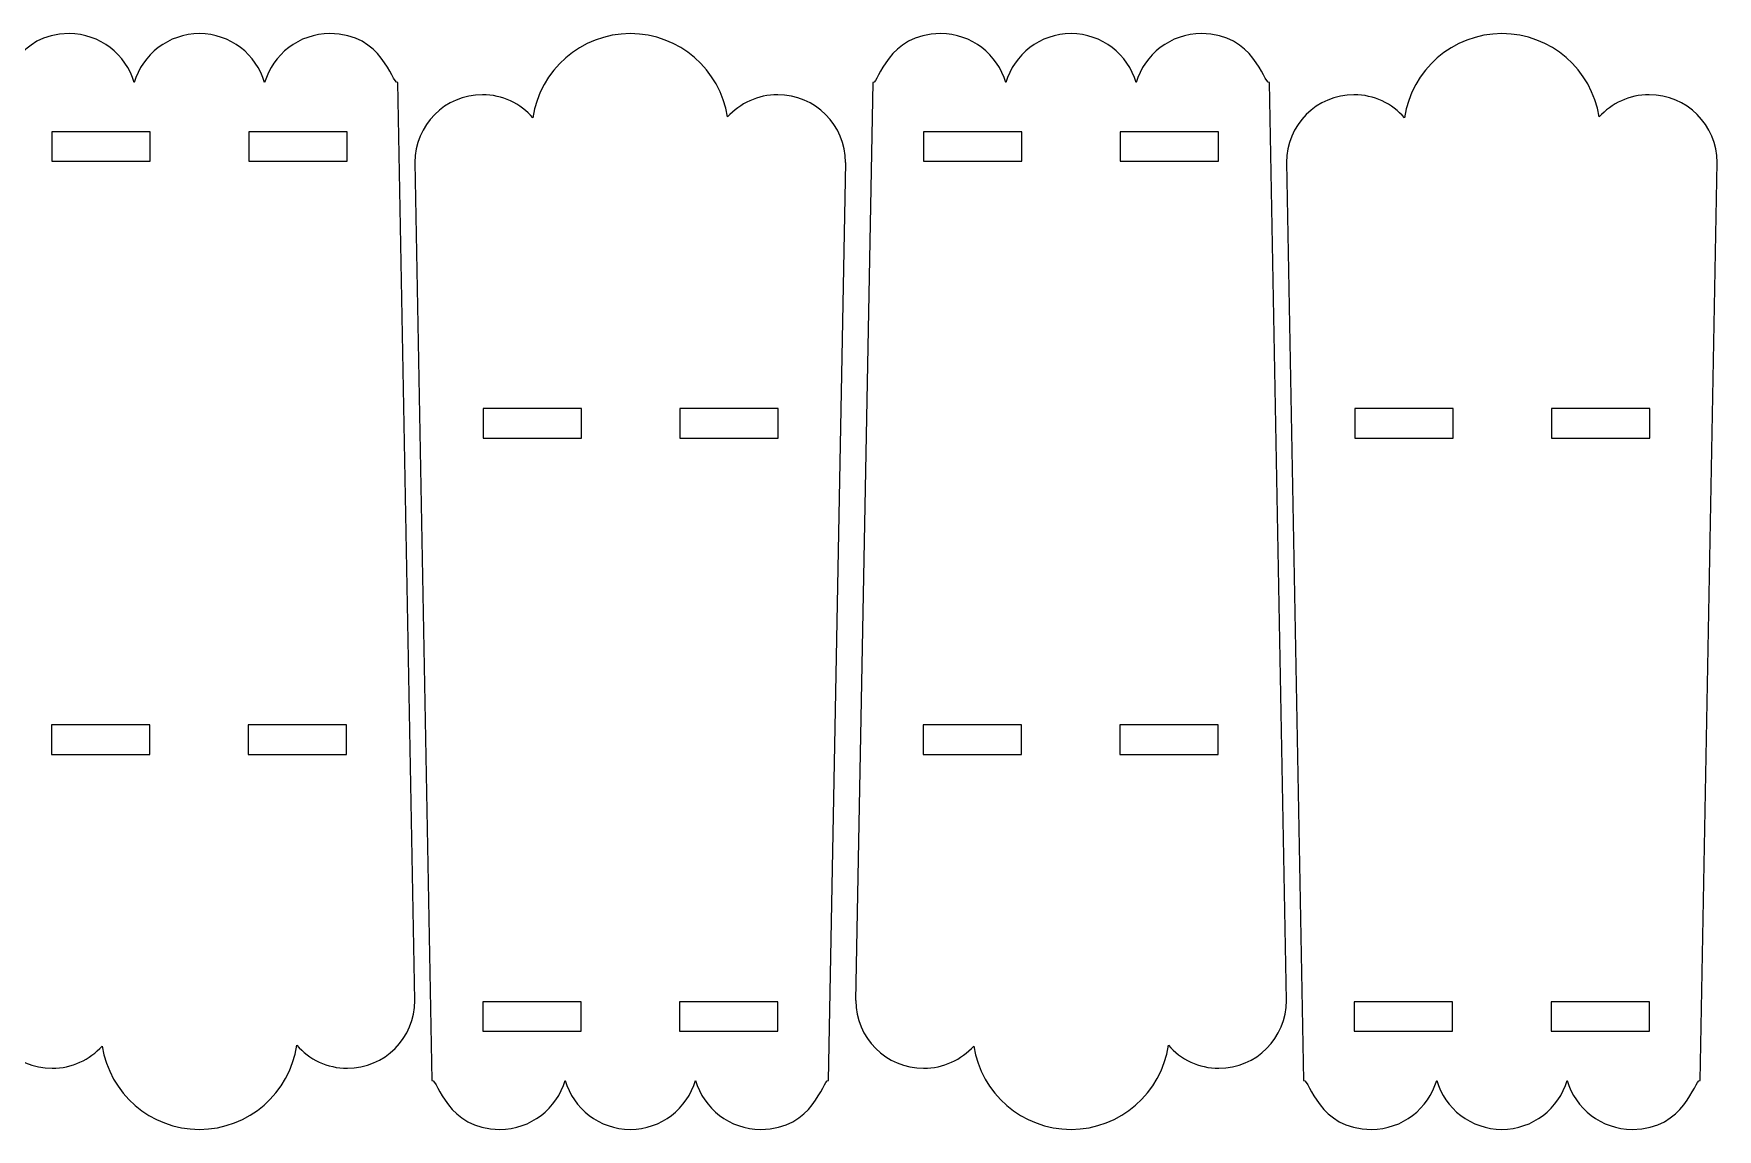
# Model space of a CAD drawing. Header units: centimetres. Extents: x -25.5 to 25.8, y -16.3 to 16.
# Drawn here: x -9.83 to 7.28, y 4.84 to 15.98 of the extents above; entities that cross this region are included whole.
import ezdxf

# ---------------------------------------------------------------- set-up
doc = ezdxf.new("R2010")
doc.units = ezdxf.units.CM
doc.header["$MEASUREMENT"] = 0
doc.layers.add('layer 1', color=7, linetype='Continuous')

msp = doc.modelspace()

# ---------------------------------------------------------------- linework, layer by layer
at = {"layer": 'layer 1', "color": 1, "lineweight": 20}
for points, knots in [([(-10.1623, 15.4825), (-10.09983, 15.4825), (-10.01385, 15.98018), (-9.47361, 15.98018), (-9.47361, 15.98018), (-9.15936, 15.98018), (-8.89423, 15.76996), (-8.81111, 15.4825), (-8.81111, 15.4825), (-8.81111, 15.4825), (-8.81107, 15.4825), (-8.81107, 15.4825), (-8.81107, 15.4825), (-8.72795, 15.76996), (-8.46283, 15.98017), (-8.14859, 15.98017), (-8.14859, 15.98017), (-7.83434, 15.98017), (-7.56922, 15.76996), (-7.48609, 15.4825), (-7.48609, 15.4825), (-7.48609, 15.4825), (-7.48589, 15.4825), (-7.48589, 15.4825), (-7.48589, 15.4825), (-7.40276, 15.76996), (-7.13765, 15.98017), (-6.82341, 15.98017), (-6.82341, 15.98017), (-6.28107, 15.98017), (-6.20034, 15.4825), (-6.13281, 15.4825), (-6.13281, 15.4825), (-6.13281, 15.4825), (-5.95904, 6.15258), (-5.95904, 6.15258), (-5.95904, 6.15258), (-5.95904, 6.15258), (-5.95947, 6.15258), (-5.95947, 6.15258), (-5.95947, 6.15258), (-5.95947, 5.77173), (-6.2663, 5.463), (-6.64483, 5.463), (-6.64483, 5.463), (-6.84967, 5.463), (-7.03347, 5.55345), (-7.15906, 5.69678), (-7.15906, 5.69678), (-7.22947, 5.2134), (-7.64561, 4.84215), (-8.14851, 4.84215), (-8.14851, 4.84215), (-8.64837, 4.84215), (-9.06255, 5.20891), (-9.13668, 5.688), (-9.13668, 5.688), (-9.26279, 5.54975), (-9.44439, 5.463), (-9.64627, 5.463), (-9.64627, 5.463), (-10.02711, 5.463), (-10.33584, 5.77173), (-10.33584, 6.15258), (-10.33584, 6.15258), (-10.33584, 6.15258), (-10.33798, 6.15258), (-10.33798, 6.15258), (-10.33798, 6.15258), (-10.33798, 6.15258), (-10.1623, 15.4825), (-10.1623, 15.4825)], [0, 0, 0, 0, 0.05263158, 0.05263158, 0.05263158, 0.05263158, 0.10526316, 0.10526316, 0.10526316, 0.10526316, 0.15789474, 0.15789474, 0.15789474, 0.15789474, 0.21052632, 0.21052632, 0.21052632, 0.21052632, 0.26315789, 0.26315789, 0.26315789, 0.26315789, 0.31578947, 0.31578947, 0.31578947, 0.31578947, 0.36842105, 0.36842105, 0.36842105, 0.36842105, 0.42105263, 0.42105263, 0.42105263, 0.42105263, 0.47368421, 0.47368421, 0.47368421, 0.47368421, 0.52631579, 0.52631579, 0.52631579, 0.52631579, 0.57894737, 0.57894737, 0.57894737, 0.57894737, 0.63157895, 0.63157895, 0.63157895, 0.63157895, 0.68421053, 0.68421053, 0.68421053, 0.68421053, 0.73684211, 0.73684211, 0.73684211, 0.73684211, 0.78947368, 0.78947368, 0.78947368, 0.78947368, 0.84210526, 0.84210526, 0.84210526, 0.84210526, 0.89473684, 0.89473684, 0.89473684, 0.89473684, 1, 1, 1, 1]), ([(-1.75578, 5.33983), (-1.81825, 5.33983), (-1.90423, 4.84215), (-2.44447, 4.84215), (-2.44447, 4.84215), (-2.75872, 4.84215), (-3.02385, 5.05237), (-3.10697, 5.33983), (-3.10697, 5.33983), (-3.10697, 5.33983), (-3.10701, 5.33983), (-3.10701, 5.33983), (-3.10701, 5.33983), (-3.19013, 5.05237), (-3.45525, 4.84216), (-3.76949, 4.84216), (-3.76949, 4.84216), (-4.08374, 4.84216), (-4.34886, 5.05237), (-4.43199, 5.33983), (-4.43199, 5.33983), (-4.43199, 5.33983), (-4.43219, 5.33983), (-4.43219, 5.33983), (-4.43219, 5.33983), (-4.51532, 5.05237), (-4.78043, 4.84216), (-5.09467, 4.84216), (-5.09467, 4.84216), (-5.63701, 4.84216), (-5.71774, 5.33983), (-5.78527, 5.33983), (-5.78527, 5.33983), (-5.78527, 5.33983), (-5.95904, 14.66975), (-5.95904, 14.66975), (-5.95904, 14.66975), (-5.95904, 14.66975), (-5.95861, 14.66975), (-5.95861, 14.66975), (-5.95861, 14.66975), (-5.95861, 15.0506), (-5.65178, 15.35933), (-5.27325, 15.35933), (-5.27325, 15.35933), (-5.06841, 15.35933), (-4.88461, 15.26888), (-4.75902, 15.12555), (-4.75902, 15.12555), (-4.68861, 15.60893), (-4.27247, 15.98018), (-3.76957, 15.98018), (-3.76957, 15.98018), (-3.26971, 15.98018), (-2.85553, 15.61342), (-2.7814, 15.13433), (-2.7814, 15.13433), (-2.65529, 15.27258), (-2.47369, 15.35933), (-2.27181, 15.35933), (-2.27181, 15.35933), (-1.89097, 15.35933), (-1.58224, 15.0506), (-1.58224, 14.66975), (-1.58224, 14.66975), (-1.58224, 14.66975), (-1.5801, 14.66975), (-1.5801, 14.66975), (-1.5801, 14.66975), (-1.5801, 14.66975), (-1.75578, 5.33983), (-1.75578, 5.33983)], [0, 0, 0, 0, 0.05263158, 0.05263158, 0.05263158, 0.05263158, 0.10526316, 0.10526316, 0.10526316, 0.10526316, 0.15789474, 0.15789474, 0.15789474, 0.15789474, 0.21052632, 0.21052632, 0.21052632, 0.21052632, 0.26315789, 0.26315789, 0.26315789, 0.26315789, 0.31578947, 0.31578947, 0.31578947, 0.31578947, 0.36842105, 0.36842105, 0.36842105, 0.36842105, 0.42105263, 0.42105263, 0.42105263, 0.42105263, 0.47368421, 0.47368421, 0.47368421, 0.47368421, 0.52631579, 0.52631579, 0.52631579, 0.52631579, 0.57894737, 0.57894737, 0.57894737, 0.57894737, 0.63157895, 0.63157895, 0.63157895, 0.63157895, 0.68421053, 0.68421053, 0.68421053, 0.68421053, 0.73684211, 0.73684211, 0.73684211, 0.73684211, 0.78947368, 0.78947368, 0.78947368, 0.78947368, 0.84210526, 0.84210526, 0.84210526, 0.84210526, 0.89473684, 0.89473684, 0.89473684, 0.89473684, 1, 1, 1, 1]), ([(-1.30442, 15.4825), (-1.24195, 15.4825), (-1.15597, 15.98018), (-0.61573, 15.98018), (-0.61573, 15.98018), (-0.30148, 15.98018), (-0.03635, 15.76996), (0.04677, 15.4825), (0.04677, 15.4825), (0.04677, 15.4825), (0.04681, 15.4825), (0.04681, 15.4825), (0.04681, 15.4825), (0.12993, 15.76996), (0.39505, 15.98017), (0.70929, 15.98017), (0.70929, 15.98017), (1.02354, 15.98017), (1.28866, 15.76996), (1.37179, 15.4825), (1.37179, 15.4825), (1.37179, 15.4825), (1.37199, 15.4825), (1.37199, 15.4825), (1.37199, 15.4825), (1.45512, 15.76996), (1.72023, 15.98017), (2.03447, 15.98017), (2.03447, 15.98017), (2.57681, 15.98017), (2.65754, 15.4825), (2.72507, 15.4825), (2.72507, 15.4825), (2.72507, 15.4825), (2.89884, 6.15258), (2.89884, 6.15258), (2.89884, 6.15258), (2.89884, 6.15258), (2.89841, 6.15258), (2.89841, 6.15258), (2.89841, 6.15258), (2.89841, 5.77173), (2.59158, 5.463), (2.21305, 5.463), (2.21305, 5.463), (2.00821, 5.463), (1.82441, 5.55345), (1.69882, 5.69678), (1.69882, 5.69678), (1.62841, 5.2134), (1.21227, 4.84215), (0.70937, 4.84215), (0.70937, 4.84215), (0.20951, 4.84215), (-0.20467, 5.20891), (-0.2788, 5.688), (-0.2788, 5.688), (-0.40491, 5.54975), (-0.58651, 5.463), (-0.78839, 5.463), (-0.78839, 5.463), (-1.16923, 5.463), (-1.47796, 5.77173), (-1.47796, 6.15258), (-1.47796, 6.15258), (-1.47796, 6.15258), (-1.4801, 6.15258), (-1.4801, 6.15258), (-1.4801, 6.15258), (-1.4801, 6.15258), (-1.30442, 15.4825), (-1.30442, 15.4825)], [0, 0, 0, 0, 0.05263158, 0.05263158, 0.05263158, 0.05263158, 0.10526316, 0.10526316, 0.10526316, 0.10526316, 0.15789474, 0.15789474, 0.15789474, 0.15789474, 0.21052632, 0.21052632, 0.21052632, 0.21052632, 0.26315789, 0.26315789, 0.26315789, 0.26315789, 0.31578947, 0.31578947, 0.31578947, 0.31578947, 0.36842105, 0.36842105, 0.36842105, 0.36842105, 0.42105263, 0.42105263, 0.42105263, 0.42105263, 0.47368421, 0.47368421, 0.47368421, 0.47368421, 0.52631579, 0.52631579, 0.52631579, 0.52631579, 0.57894737, 0.57894737, 0.57894737, 0.57894737, 0.63157895, 0.63157895, 0.63157895, 0.63157895, 0.68421053, 0.68421053, 0.68421053, 0.68421053, 0.73684211, 0.73684211, 0.73684211, 0.73684211, 0.78947368, 0.78947368, 0.78947368, 0.78947368, 0.84210526, 0.84210526, 0.84210526, 0.84210526, 0.89473684, 0.89473684, 0.89473684, 0.89473684, 1, 1, 1, 1]), ([(7.1021, 5.33983), (7.03963, 5.33983), (6.95365, 4.84215), (6.41341, 4.84215), (6.41341, 4.84215), (6.09916, 4.84215), (5.83403, 5.05237), (5.75091, 5.33983), (5.75091, 5.33983), (5.75091, 5.33983), (5.75087, 5.33983), (5.75087, 5.33983), (5.75087, 5.33983), (5.66775, 5.05237), (5.40263, 4.84216), (5.08839, 4.84216), (5.08839, 4.84216), (4.77414, 4.84216), (4.50902, 5.05237), (4.42589, 5.33983), (4.42589, 5.33983), (4.42589, 5.33983), (4.42569, 5.33983), (4.42569, 5.33983), (4.42569, 5.33983), (4.34256, 5.05237), (4.07745, 4.84216), (3.76321, 4.84216), (3.76321, 4.84216), (3.22087, 4.84216), (3.14014, 5.33983), (3.07261, 5.33983), (3.07261, 5.33983), (3.07261, 5.33983), (2.89884, 14.66975), (2.89884, 14.66975), (2.89884, 14.66975), (2.89884, 14.66975), (2.89927, 14.66975), (2.89927, 14.66975), (2.89927, 14.66975), (2.89927, 15.0506), (3.2061, 15.35933), (3.58463, 15.35933), (3.58463, 15.35933), (3.78947, 15.35933), (3.97327, 15.26888), (4.09886, 15.12555), (4.09886, 15.12555), (4.16927, 15.60893), (4.58541, 15.98018), (5.08831, 15.98018), (5.08831, 15.98018), (5.58817, 15.98018), (6.00235, 15.61342), (6.07648, 15.13433), (6.07648, 15.13433), (6.20259, 15.27258), (6.38419, 15.35933), (6.58607, 15.35933), (6.58607, 15.35933), (6.96691, 15.35933), (7.27564, 15.0506), (7.27564, 14.66975), (7.27564, 14.66975), (7.27564, 14.66975), (7.27778, 14.66975), (7.27778, 14.66975), (7.27778, 14.66975), (7.27778, 14.66975), (7.1021, 5.33983), (7.1021, 5.33983)], [0, 0, 0, 0, 0.05263158, 0.05263158, 0.05263158, 0.05263158, 0.10526316, 0.10526316, 0.10526316, 0.10526316, 0.15789474, 0.15789474, 0.15789474, 0.15789474, 0.21052632, 0.21052632, 0.21052632, 0.21052632, 0.26315789, 0.26315789, 0.26315789, 0.26315789, 0.31578947, 0.31578947, 0.31578947, 0.31578947, 0.36842105, 0.36842105, 0.36842105, 0.36842105, 0.42105263, 0.42105263, 0.42105263, 0.42105263, 0.47368421, 0.47368421, 0.47368421, 0.47368421, 0.52631579, 0.52631579, 0.52631579, 0.52631579, 0.57894737, 0.57894737, 0.57894737, 0.57894737, 0.63157895, 0.63157895, 0.63157895, 0.63157895, 0.68421053, 0.68421053, 0.68421053, 0.68421053, 0.73684211, 0.73684211, 0.73684211, 0.73684211, 0.78947368, 0.78947368, 0.78947368, 0.78947368, 0.84210526, 0.84210526, 0.84210526, 0.84210526, 0.89473684, 0.89473684, 0.89473684, 0.89473684, 1, 1, 1, 1]), ([(-9.64808, 14.9825), (-9.64808, 14.9825), (-8.64808, 14.9825), (-8.64808, 14.9825), (-8.64808, 14.9825), (-8.64808, 14.9825), (-8.64808, 14.6825), (-8.64808, 14.6825), (-8.64808, 14.6825), (-8.64808, 14.6825), (-9.64808, 14.6825), (-9.64808, 14.6825), (-9.64808, 14.6825), (-9.64808, 14.6825), (-9.64808, 14.9825), (-9.64808, 14.9825)], [0, 0, 0, 0, 0.2, 0.2, 0.2, 0.2, 0.4, 0.4, 0.4, 0.4, 0.6, 0.6, 0.6, 0.6, 1, 1, 1, 1]), ([(-7.64808, 14.9825), (-7.64808, 14.9825), (-6.64808, 14.9825), (-6.64808, 14.9825), (-6.64808, 14.9825), (-6.64808, 14.9825), (-6.64808, 14.6825), (-6.64808, 14.6825), (-6.64808, 14.6825), (-6.64808, 14.6825), (-7.64808, 14.6825), (-7.64808, 14.6825), (-7.64808, 14.6825), (-7.64808, 14.6825), (-7.64808, 14.9825), (-7.64808, 14.9825)], [0, 0, 0, 0, 0.2, 0.2, 0.2, 0.2, 0.4, 0.4, 0.4, 0.4, 0.6, 0.6, 0.6, 0.6, 1, 1, 1, 1]), ([(-0.7902, 14.9825), (-0.7902, 14.9825), (0.2098, 14.9825), (0.2098, 14.9825), (0.2098, 14.9825), (0.2098, 14.9825), (0.2098, 14.6825), (0.2098, 14.6825), (0.2098, 14.6825), (0.2098, 14.6825), (-0.7902, 14.6825), (-0.7902, 14.6825), (-0.7902, 14.6825), (-0.7902, 14.6825), (-0.7902, 14.9825), (-0.7902, 14.9825)], [0, 0, 0, 0, 0.2, 0.2, 0.2, 0.2, 0.4, 0.4, 0.4, 0.4, 0.6, 0.6, 0.6, 0.6, 1, 1, 1, 1]), ([(1.2098, 14.9825), (1.2098, 14.9825), (2.2098, 14.9825), (2.2098, 14.9825), (2.2098, 14.9825), (2.2098, 14.9825), (2.2098, 14.6825), (2.2098, 14.6825), (2.2098, 14.6825), (2.2098, 14.6825), (1.2098, 14.6825), (1.2098, 14.6825), (1.2098, 14.6825), (1.2098, 14.6825), (1.2098, 14.9825), (1.2098, 14.9825)], [0, 0, 0, 0, 0.2, 0.2, 0.2, 0.2, 0.4, 0.4, 0.4, 0.4, 0.6, 0.6, 0.6, 0.6, 1, 1, 1, 1]), ([(-4.26549, 11.86975), (-4.26549, 11.86975), (-5.26549, 11.86975), (-5.26549, 11.86975), (-5.26549, 11.86975), (-5.26549, 11.86975), (-5.26549, 12.16975), (-5.26549, 12.16975), (-5.26549, 12.16975), (-5.26549, 12.16975), (-4.26549, 12.16975), (-4.26549, 12.16975), (-4.26549, 12.16975), (-4.26549, 12.16975), (-4.26549, 11.86975), (-4.26549, 11.86975)], [0, 0, 0, 0, 0.2, 0.2, 0.2, 0.2, 0.4, 0.4, 0.4, 0.4, 0.6, 0.6, 0.6, 0.6, 1, 1, 1, 1]), ([(-2.26549, 11.86975), (-2.26549, 11.86975), (-3.26549, 11.86975), (-3.26549, 11.86975), (-3.26549, 11.86975), (-3.26549, 11.86975), (-3.26549, 12.16975), (-3.26549, 12.16975), (-3.26549, 12.16975), (-3.26549, 12.16975), (-2.26549, 12.16975), (-2.26549, 12.16975), (-2.26549, 12.16975), (-2.26549, 12.16975), (-2.26549, 11.86975), (-2.26549, 11.86975)], [0, 0, 0, 0, 0.2, 0.2, 0.2, 0.2, 0.4, 0.4, 0.4, 0.4, 0.6, 0.6, 0.6, 0.6, 1, 1, 1, 1]), ([(4.59239, 11.86975), (4.59239, 11.86975), (3.59239, 11.86975), (3.59239, 11.86975), (3.59239, 11.86975), (3.59239, 11.86975), (3.59239, 12.16975), (3.59239, 12.16975), (3.59239, 12.16975), (3.59239, 12.16975), (4.59239, 12.16975), (4.59239, 12.16975), (4.59239, 12.16975), (4.59239, 12.16975), (4.59239, 11.86975), (4.59239, 11.86975)], [0, 0, 0, 0, 0.2, 0.2, 0.2, 0.2, 0.4, 0.4, 0.4, 0.4, 0.6, 0.6, 0.6, 0.6, 1, 1, 1, 1]), ([(6.59239, 11.86975), (6.59239, 11.86975), (5.59239, 11.86975), (5.59239, 11.86975), (5.59239, 11.86975), (5.59239, 11.86975), (5.59239, 12.16975), (5.59239, 12.16975), (5.59239, 12.16975), (5.59239, 12.16975), (6.59239, 12.16975), (6.59239, 12.16975), (6.59239, 12.16975), (6.59239, 12.16975), (6.59239, 11.86975), (6.59239, 11.86975)], [0, 0, 0, 0, 0.2, 0.2, 0.2, 0.2, 0.4, 0.4, 0.4, 0.4, 0.6, 0.6, 0.6, 0.6, 1, 1, 1, 1]), ([(-9.65259, 8.95258), (-9.65259, 8.95258), (-8.65259, 8.95258), (-8.65259, 8.95258), (-8.65259, 8.95258), (-8.65259, 8.95258), (-8.65259, 8.65258), (-8.65259, 8.65258), (-8.65259, 8.65258), (-8.65259, 8.65258), (-9.65259, 8.65258), (-9.65259, 8.65258), (-9.65259, 8.65258), (-9.65259, 8.65258), (-9.65259, 8.95258), (-9.65259, 8.95258)], [0, 0, 0, 0, 0.2, 0.2, 0.2, 0.2, 0.4, 0.4, 0.4, 0.4, 0.6, 0.6, 0.6, 0.6, 1, 1, 1, 1]), ([(-7.65259, 8.95258), (-7.65259, 8.95258), (-6.65259, 8.95258), (-6.65259, 8.95258), (-6.65259, 8.95258), (-6.65259, 8.95258), (-6.65259, 8.65258), (-6.65259, 8.65258), (-6.65259, 8.65258), (-6.65259, 8.65258), (-7.65259, 8.65258), (-7.65259, 8.65258), (-7.65259, 8.65258), (-7.65259, 8.65258), (-7.65259, 8.95258), (-7.65259, 8.95258)], [0, 0, 0, 0, 0.2, 0.2, 0.2, 0.2, 0.4, 0.4, 0.4, 0.4, 0.6, 0.6, 0.6, 0.6, 1, 1, 1, 1]), ([(-0.79471, 8.95258), (-0.79471, 8.95258), (0.20529, 8.95258), (0.20529, 8.95258), (0.20529, 8.95258), (0.20529, 8.95258), (0.20529, 8.65258), (0.20529, 8.65258), (0.20529, 8.65258), (0.20529, 8.65258), (-0.79471, 8.65258), (-0.79471, 8.65258), (-0.79471, 8.65258), (-0.79471, 8.65258), (-0.79471, 8.95258), (-0.79471, 8.95258)], [0, 0, 0, 0, 0.2, 0.2, 0.2, 0.2, 0.4, 0.4, 0.4, 0.4, 0.6, 0.6, 0.6, 0.6, 1, 1, 1, 1]), ([(1.20529, 8.95258), (1.20529, 8.95258), (2.20529, 8.95258), (2.20529, 8.95258), (2.20529, 8.95258), (2.20529, 8.95258), (2.20529, 8.65258), (2.20529, 8.65258), (2.20529, 8.65258), (2.20529, 8.65258), (1.20529, 8.65258), (1.20529, 8.65258), (1.20529, 8.65258), (1.20529, 8.65258), (1.20529, 8.95258), (1.20529, 8.95258)], [0, 0, 0, 0, 0.2, 0.2, 0.2, 0.2, 0.4, 0.4, 0.4, 0.4, 0.6, 0.6, 0.6, 0.6, 1, 1, 1, 1]), ([(-4.27, 5.83983), (-4.27, 5.83983), (-5.27, 5.83983), (-5.27, 5.83983), (-5.27, 5.83983), (-5.27, 5.83983), (-5.27, 6.13983), (-5.27, 6.13983), (-5.27, 6.13983), (-5.27, 6.13983), (-4.27, 6.13983), (-4.27, 6.13983), (-4.27, 6.13983), (-4.27, 6.13983), (-4.27, 5.83983), (-4.27, 5.83983)], [0, 0, 0, 0, 0.2, 0.2, 0.2, 0.2, 0.4, 0.4, 0.4, 0.4, 0.6, 0.6, 0.6, 0.6, 1, 1, 1, 1]), ([(-2.27, 5.83983), (-2.27, 5.83983), (-3.27, 5.83983), (-3.27, 5.83983), (-3.27, 5.83983), (-3.27, 5.83983), (-3.27, 6.13983), (-3.27, 6.13983), (-3.27, 6.13983), (-3.27, 6.13983), (-2.27, 6.13983), (-2.27, 6.13983), (-2.27, 6.13983), (-2.27, 6.13983), (-2.27, 5.83983), (-2.27, 5.83983)], [0, 0, 0, 0, 0.2, 0.2, 0.2, 0.2, 0.4, 0.4, 0.4, 0.4, 0.6, 0.6, 0.6, 0.6, 1, 1, 1, 1]), ([(4.58788, 5.83983), (4.58788, 5.83983), (3.58788, 5.83983), (3.58788, 5.83983), (3.58788, 5.83983), (3.58788, 5.83983), (3.58788, 6.13983), (3.58788, 6.13983), (3.58788, 6.13983), (3.58788, 6.13983), (4.58788, 6.13983), (4.58788, 6.13983), (4.58788, 6.13983), (4.58788, 6.13983), (4.58788, 5.83983), (4.58788, 5.83983)], [0, 0, 0, 0, 0.2, 0.2, 0.2, 0.2, 0.4, 0.4, 0.4, 0.4, 0.6, 0.6, 0.6, 0.6, 1, 1, 1, 1]), ([(6.58788, 5.83983), (6.58788, 5.83983), (5.58788, 5.83983), (5.58788, 5.83983), (5.58788, 5.83983), (5.58788, 5.83983), (5.58788, 6.13983), (5.58788, 6.13983), (5.58788, 6.13983), (5.58788, 6.13983), (6.58788, 6.13983), (6.58788, 6.13983), (6.58788, 6.13983), (6.58788, 6.13983), (6.58788, 5.83983), (6.58788, 5.83983)], [0, 0, 0, 0, 0.2, 0.2, 0.2, 0.2, 0.4, 0.4, 0.4, 0.4, 0.6, 0.6, 0.6, 0.6, 1, 1, 1, 1])]:
    msp.add_open_spline(points, degree=3, knots=knots, dxfattribs=at)

doc.saveas('drawing.dxf')
